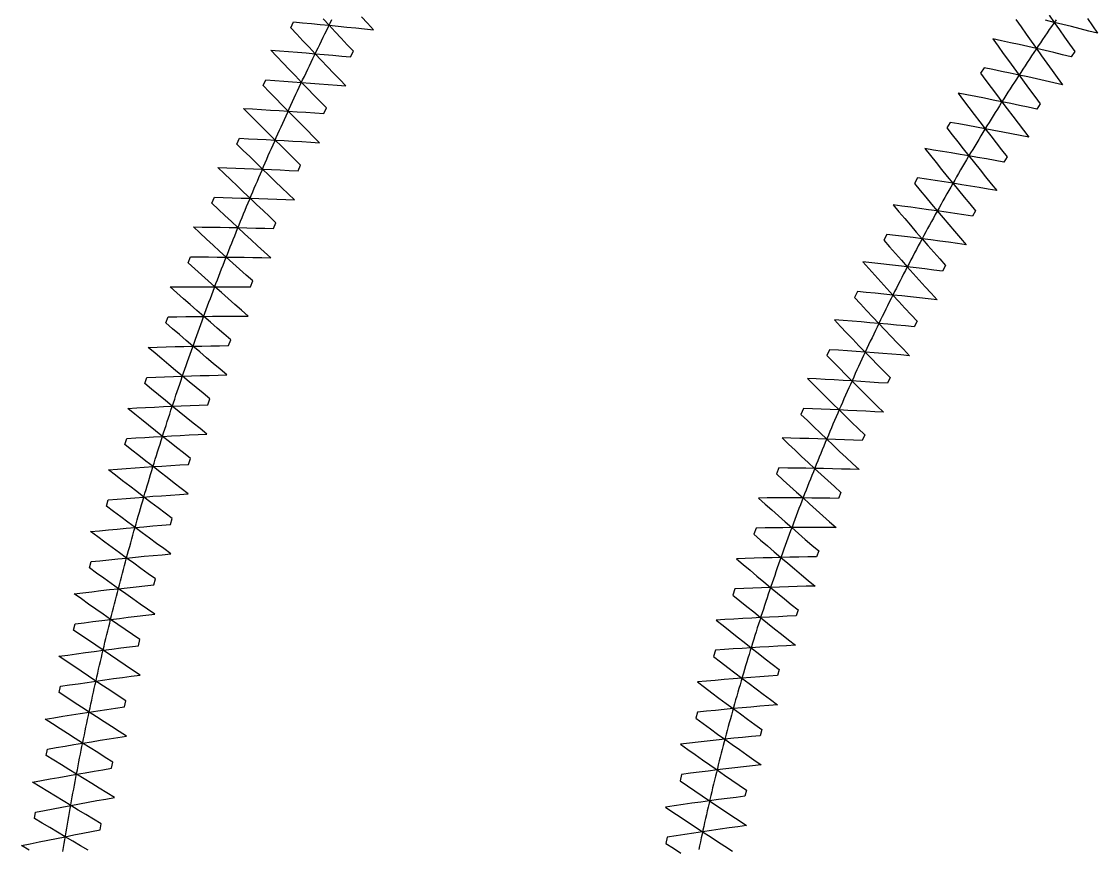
# Model space of a CAD drawing. Header units: metres. Extents: x -142 to 142, y -17 to 142.
# Drawn here: x -140.1 to -88.5, y 22.8 to 62.5 of the extents above; entities that cross this region are included whole.
import ezdxf

# ---------------------------------------------------------------- set-up
doc = ezdxf.new("R2010")
doc.units = ezdxf.units.M
for name, color, linetype in [('contour', 1, 'Continuous'), ('inner', 5, 'Continuous'), ('outer', 3, 'Continuous')]:
    doc.layers.add(name, color=color, linetype=linetype)

msp = doc.modelspace()

# ---------------------------------------------------------------- linework, layer by layer
at = {"layer": 'contour'}
for points in [[(-138.154, 22.66), (-138.123, 22.848), (-138.092, 23.035), (-138.061, 23.222), (-138.029, 23.409), (-137.997, 23.596), (-137.965, 23.783), (-137.933, 23.97), (-137.9, 24.157), (-137.867, 24.344), (-137.834, 24.531), (-137.801, 24.718), (-137.767, 24.905), (-137.733, 25.091), (-137.699, 25.278), (-137.665, 25.465), (-137.63, 25.651), (-137.595, 25.838), (-137.56, 26.024), (-137.525, 26.211), (-137.489, 26.397), (-137.453, 26.584), (-137.417, 26.77), (-137.38, 26.956), (-137.344, 27.142), (-137.307, 27.328), (-137.27, 27.515), (-137.232, 27.701), (-137.195, 27.887), (-137.157, 28.073), (-137.118, 28.258), (-137.08, 28.444), (-137.041, 28.63), (-137.002, 28.816), (-136.963, 29.002), (-136.924, 29.187), (-136.884, 29.373), (-136.844, 29.558), (-136.804, 29.744), (-136.763, 29.929), (-136.723, 30.115), (-136.682, 30.3), (-136.641, 30.485), (-136.599, 30.67), (-136.557, 30.855), (-136.516, 31.041), (-136.473, 31.226), (-136.431, 31.411), (-136.388, 31.595), (-136.345, 31.78), (-136.302, 31.965), (-136.259, 32.15), (-136.215, 32.334), (-136.171, 32.519), (-136.127, 32.704), (-136.082, 32.888), (-136.038, 33.073), (-135.993, 33.257), (-135.947, 33.441), (-135.902, 33.626), (-135.856, 33.81), (-135.81, 33.994), (-135.764, 34.178), (-135.718, 34.362), (-135.671, 34.546), (-135.624, 34.73), (-135.577, 34.914), (-135.529, 35.097), (-135.482, 35.281), (-135.434, 35.465), (-135.385, 35.648), (-135.337, 35.832), (-135.288, 36.015), (-135.239, 36.198), (-135.19, 36.382), (-135.141, 36.565), (-135.091, 36.748), (-135.041, 36.931), (-134.991, 37.114), (-134.94, 37.297), (-134.89, 37.48), (-134.839, 37.663), (-134.788, 37.846), (-134.736, 38.028), (-134.685, 38.211), (-134.633, 38.393), (-134.58, 38.576), (-134.528, 38.758), (-134.475, 38.941), (-134.422, 39.123), (-134.369, 39.305), (-134.316, 39.487), (-134.262, 39.669), (-134.208, 39.851), (-134.154, 40.033), (-134.1, 40.215), (-134.045, 40.397), (-133.99, 40.578), (-133.935, 40.76), (-133.88, 40.941), (-133.824, 41.123), (-133.768, 41.304), (-133.712, 41.486), (-133.656, 41.667), (-133.599, 41.848), (-133.542, 42.029), (-133.485, 42.21), (-133.428, 42.391), (-133.37, 42.572), (-133.313, 42.752), (-133.254, 42.933), (-133.196, 43.114), (-133.138, 43.294), (-133.079, 43.475), (-133.02, 43.655), (-132.96, 43.835), (-132.901, 44.015), (-132.841, 44.196), (-132.781, 44.376), (-132.721, 44.556), (-132.66, 44.735), (-132.599, 44.915), (-132.538, 45.095), (-132.477, 45.275), (-132.416, 45.454), (-132.354, 45.634), (-132.292, 45.813), (-132.23, 45.992), (-132.167, 46.171), (-132.105, 46.351), (-132.042, 46.53), (-131.978, 46.709), (-131.915, 46.887), (-131.851, 47.066), (-131.787, 47.245), (-131.723, 47.423), (-131.659, 47.602), (-131.594, 47.78), (-131.529, 47.959), (-131.464, 48.137), (-131.399, 48.315), (-131.333, 48.493), (-131.267, 48.671), (-131.201, 48.849), (-131.135, 49.027), (-131.068, 49.205), (-131.001, 49.382), (-130.934, 49.56), (-130.867, 49.737), (-130.8, 49.915), (-130.732, 50.092), (-130.664, 50.269), (-130.596, 50.446), (-130.527, 50.623), (-130.458, 50.8), (-130.389, 50.977), (-130.32, 51.154), (-130.251, 51.33), (-130.181, 51.507), (-130.111, 51.683), (-130.041, 51.859), (-129.97, 52.036), (-129.9, 52.212), (-129.829, 52.388), (-129.758, 52.564), (-129.686, 52.74), (-129.615, 52.915), (-129.543, 53.091), (-129.471, 53.267), (-129.398, 53.442), (-129.326, 53.617), (-129.253, 53.793), (-129.18, 53.968), (-129.107, 54.143), (-129.033, 54.318), (-128.959, 54.493), (-128.886, 54.667), (-128.811, 54.842), (-128.737, 55.017), (-128.662, 55.191), (-128.587, 55.365), (-128.512, 55.54), (-128.437, 55.714), (-128.361, 55.888), (-128.285, 56.062), (-128.209, 56.236), (-128.133, 56.409), (-128.056, 56.583), (-127.979, 56.757), (-127.902, 56.93), (-127.825, 57.103), (-127.747, 57.277), (-127.67, 57.45), (-127.592, 57.623), (-127.513, 57.796), (-127.435, 57.968), (-127.356, 58.141), (-127.277, 58.314), (-127.198, 58.486), (-127.119, 58.659), (-127.039, 58.831), (-126.959, 59.003), (-126.879, 59.175), (-126.799, 59.347), (-126.718, 59.519), (-126.637, 59.691), (-126.556, 59.862), (-126.475, 60.034), (-126.394, 60.205), (-126.312, 60.376), (-126.23, 60.547), (-126.148, 60.719), (-126.065, 60.889), (-125.983, 61.06), (-125.9, 61.231), (-125.817, 61.402), (-125.733, 61.572), (-125.65, 61.743), (-125.566, 61.913), (-125.482, 62.083), (-125.398, 62.253), (-125.313, 62.423), (-125.228, 62.593)], [(-90.466, 62.577), (-90.574, 62.421), (-90.681, 62.265), (-90.788, 62.108), (-90.895, 61.952), (-91.002, 61.795), (-91.109, 61.638), (-91.215, 61.48), (-91.321, 61.323), (-91.427, 61.165), (-91.532, 61.007), (-91.637, 60.849), (-91.742, 60.691), (-91.846, 60.533), (-91.951, 60.374), (-92.055, 60.216), (-92.159, 60.057), (-92.262, 59.898), (-92.365, 59.738), (-92.468, 59.579), (-92.571, 59.419), (-92.673, 59.259), (-92.775, 59.1), (-92.877, 58.939), (-92.979, 58.779), (-93.08, 58.619), (-93.181, 58.458), (-93.282, 58.297), (-93.382, 58.136), (-93.482, 57.975), (-93.582, 57.813), (-93.682, 57.652), (-93.781, 57.49), (-93.88, 57.328), (-93.979, 57.166), (-94.077, 57.004), (-94.176, 56.842), (-94.273, 56.679), (-94.371, 56.516), (-94.468, 56.353), (-94.566, 56.19), (-94.662, 56.027), (-94.759, 55.864), (-94.855, 55.7), (-94.951, 55.536), (-95.047, 55.373), (-95.142, 55.208), (-95.237, 55.044), (-95.332, 54.88), (-95.427, 54.715), (-95.521, 54.551), (-95.615, 54.386), (-95.709, 54.221), (-95.802, 54.055), (-95.895, 53.89), (-95.988, 53.725), (-96.08, 53.559), (-96.173, 53.393), (-96.265, 53.227), (-96.356, 53.061), (-96.448, 52.895), (-96.539, 52.728), (-96.63, 52.561), (-96.72, 52.395), (-96.81, 52.228), (-96.9, 52.061), (-96.99, 51.893), (-97.079, 51.726), (-97.169, 51.558), (-97.257, 51.391), (-97.346, 51.223), (-97.434, 51.055), (-97.522, 50.887), (-97.61, 50.718), (-97.697, 50.55), (-97.784, 50.381), (-97.871, 50.212), (-97.957, 50.043), (-98.044, 49.874), (-98.13, 49.705), (-98.215, 49.536), (-98.3, 49.366), (-98.385, 49.197), (-98.47, 49.027), (-98.555, 48.857), (-98.639, 48.687), (-98.723, 48.516), (-98.806, 48.346), (-98.889, 48.176), (-98.972, 48.005), (-99.055, 47.834), (-99.137, 47.663), (-99.22, 47.492), (-99.301, 47.321), (-99.383, 47.149), (-99.464, 46.978), (-99.545, 46.806), (-99.626, 46.634), (-99.706, 46.462), (-99.786, 46.29), (-99.866, 46.118), (-99.945, 45.946), (-100.024, 45.773), (-100.103, 45.601), (-100.181, 45.428), (-100.26, 45.255), (-100.338, 45.082), (-100.415, 44.909), (-100.493, 44.735), (-100.57, 44.562), (-100.646, 44.388), (-100.723, 44.215), (-100.799, 44.041), (-100.875, 43.867), (-100.95, 43.693), (-101.025, 43.518), (-101.1, 43.344), (-101.175, 43.17), (-101.249, 42.995), (-101.323, 42.82), (-101.397, 42.645), (-101.471, 42.47), (-101.544, 42.295), (-101.616, 42.12), (-101.689, 41.945), (-101.761, 41.769), (-101.833, 41.593), (-101.905, 41.418), (-101.976, 41.242), (-102.047, 41.066), (-102.118, 40.89), (-102.188, 40.714), (-102.258, 40.537), (-102.328, 40.361), (-102.397, 40.184), (-102.467, 40.007), (-102.536, 39.83), (-102.604, 39.654), (-102.672, 39.476), (-102.74, 39.299), (-102.808, 39.122), (-102.875, 38.945), (-102.942, 38.767), (-103.009, 38.589), (-103.075, 38.412), (-103.142, 38.234), (-103.207, 38.056), (-103.273, 37.878), (-103.338, 37.699), (-103.403, 37.521), (-103.468, 37.343), (-103.532, 37.164), (-103.596, 36.985), (-103.659, 36.806), (-103.723, 36.628), (-103.786, 36.449), (-103.849, 36.269), (-103.911, 36.09), (-103.973, 35.911), (-104.035, 35.731), (-104.096, 35.552), (-104.158, 35.372), (-104.218, 35.193), (-104.279, 35.013), (-104.339, 34.833), (-104.399, 34.653), (-104.459, 34.473), (-104.518, 34.292), (-104.577, 34.112), (-104.636, 33.931), (-104.694, 33.751), (-104.752, 33.57), (-104.81, 33.389), (-104.868, 33.208), (-104.925, 33.028), (-104.981, 32.846), (-105.038, 32.665), (-105.094, 32.484), (-105.15, 32.303), (-105.206, 32.121), (-105.261, 31.94), (-105.316, 31.758), (-105.37, 31.576), (-105.425, 31.394), (-105.479, 31.212), (-105.533, 31.03), (-105.586, 30.848), (-105.639, 30.666), (-105.692, 30.484), (-105.744, 30.301), (-105.796, 30.119), (-105.848, 29.936), (-105.9, 29.754), (-105.951, 29.571), (-106.002, 29.388), (-106.052, 29.205), (-106.102, 29.022), (-106.152, 28.839), (-106.202, 28.656), (-106.251, 28.473), (-106.3, 28.289), (-106.349, 28.106), (-106.397, 27.922), (-106.445, 27.739), (-106.493, 27.555), (-106.54, 27.371), (-106.587, 27.187), (-106.634, 27.003), (-106.68, 26.819), (-106.727, 26.635), (-106.772, 26.451), (-106.818, 26.267), (-106.863, 26.083), (-106.908, 25.898), (-106.952, 25.714), (-106.997, 25.529), (-107.04, 25.345), (-107.084, 25.16), (-107.127, 24.975), (-107.17, 24.79), (-107.213, 24.605), (-107.255, 24.42), (-107.297, 24.235), (-107.339, 24.05), (-107.38, 23.865), (-107.421, 23.68), (-107.462, 23.494), (-107.502, 23.309), (-107.542, 23.123), (-107.582, 22.938), (-107.621, 22.752)]]:
    msp.add_lwpolyline(points, dxfattribs=at)
at = {"layer": 'inner'}
for points in [[(-139.765, 22.724), (-140.135, 22.941), (-139.715, 23.028), (-139.295, 23.115), (-138.875, 23.2), (-138.456, 23.285), (-138.036, 23.369), (-137.616, 23.452), (-137.196, 23.534), (-136.776, 23.615), (-136.357, 23.695), (-136.305, 23.992), (-136.672, 24.21), (-137.04, 24.428), (-137.407, 24.648), (-137.774, 24.868), (-138.14, 25.09), (-138.506, 25.312), (-138.872, 25.535), (-139.237, 25.759), (-139.603, 25.983), (-139.181, 26.061), (-138.76, 26.139), (-138.338, 26.215), (-137.917, 26.291), (-137.495, 26.365), (-137.073, 26.439), (-136.652, 26.512), (-136.23, 26.584), (-135.809, 26.655), (-135.751, 26.95), (-136.114, 27.176), (-136.476, 27.403), (-136.838, 27.63), (-137.2, 27.859), (-137.562, 28.088), (-137.923, 28.318), (-138.284, 28.549), (-138.644, 28.781), (-139.004, 29.013), (-138.581, 29.082), (-138.158, 29.15), (-137.735, 29.217), (-137.312, 29.284), (-136.889, 29.349), (-136.466, 29.414), (-136.043, 29.477), (-135.62, 29.54), (-135.197, 29.602), (-135.132, 29.896), (-135.49, 30.13), (-135.848, 30.364), (-136.205, 30.6), (-136.562, 30.836), (-136.918, 31.073), (-137.274, 31.311), (-137.63, 31.549), (-137.986, 31.789), (-138.341, 32.029), (-137.916, 32.089), (-137.492, 32.148), (-137.067, 32.206), (-136.643, 32.263), (-136.218, 32.319), (-135.794, 32.375), (-135.37, 32.429), (-134.946, 32.483), (-134.521, 32.535), (-134.45, 32.828), (-134.803, 33.069), (-135.155, 33.312), (-135.507, 33.555), (-135.859, 33.799), (-136.21, 34.043), (-136.561, 34.289), (-136.911, 34.535), (-137.262, 34.782), (-137.611, 35.03), (-137.186, 35.081), (-136.76, 35.13), (-136.334, 35.179), (-135.909, 35.227), (-135.483, 35.274), (-135.058, 35.32), (-134.633, 35.365), (-134.207, 35.41), (-133.782, 35.453), (-133.705, 35.744), (-134.052, 35.993), (-134.399, 36.243), (-134.746, 36.494), (-135.092, 36.745), (-135.438, 36.998), (-135.783, 37.251), (-136.128, 37.504), (-136.473, 37.759), (-136.817, 38.015), (-136.39, 38.056), (-135.964, 38.096), (-135.537, 38.136), (-135.111, 38.174), (-134.684, 38.212), (-134.258, 38.249), (-133.832, 38.285), (-133.405, 38.32), (-132.979, 38.354), (-132.896, 38.643), (-133.237, 38.9), (-133.579, 39.157), (-133.92, 39.416), (-134.261, 39.674), (-134.601, 39.934), (-134.941, 40.195), (-135.28, 40.456), (-135.619, 40.718), (-135.958, 40.981), (-135.53, 41.013), (-135.103, 41.044), (-134.676, 41.074), (-134.248, 41.104), (-133.821, 41.132), (-133.394, 41.16), (-132.967, 41.186), (-132.541, 41.212), (-132.114, 41.237), (-132.024, 41.524), (-132.36, 41.788), (-132.696, 42.053), (-133.031, 42.319), (-133.366, 42.585), (-133.701, 42.852), (-134.035, 43.12), (-134.368, 43.389), (-134.702, 43.658), (-135.035, 43.928), (-134.606, 43.951), (-134.178, 43.973), (-133.751, 43.994), (-133.323, 44.014), (-132.895, 44.033), (-132.468, 44.051), (-132.04, 44.068), (-131.613, 44.085), (-131.186, 44.101), (-131.09, 44.386), (-131.42, 44.657), (-131.75, 44.929), (-132.079, 45.202), (-132.408, 45.475), (-132.737, 45.75), (-133.065, 46.025), (-133.393, 46.3), (-133.72, 46.577), (-134.047, 46.854), (-133.619, 46.868), (-133.19, 46.88), (-132.762, 46.892), (-132.334, 46.903), (-131.906, 46.912), (-131.478, 46.921), (-131.051, 46.929), (-130.623, 46.937), (-130.196, 46.943), (-130.093, 47.226), (-130.418, 47.504), (-130.742, 47.784), (-131.065, 48.063), (-131.388, 48.344), (-131.711, 48.625), (-132.033, 48.908), (-132.355, 49.191), (-132.676, 49.474), (-132.997, 49.758), (-132.568, 49.763), (-132.139, 49.766), (-131.711, 49.768), (-131.283, 49.769), (-130.855, 49.77), (-130.427, 49.77), (-129.999, 49.768), (-129.571, 49.766), (-129.144, 49.763), (-129.035, 50.044), (-129.354, 50.329), (-129.671, 50.616), (-129.989, 50.902), (-130.306, 51.19), (-130.622, 51.478), (-130.938, 51.767), (-131.253, 52.057), (-131.568, 52.348), (-131.883, 52.639), (-131.454, 52.634), (-131.026, 52.628), (-130.597, 52.621), (-130.169, 52.613), (-129.741, 52.604), (-129.314, 52.594), (-128.886, 52.584), (-128.458, 52.572), (-128.031, 52.56), (-127.917, 52.839), (-128.229, 53.131), (-128.54, 53.424), (-128.851, 53.717), (-129.162, 54.012), (-129.472, 54.307), (-129.781, 54.603), (-130.09, 54.899), (-130.399, 55.197), (-130.707, 55.495), (-130.279, 55.48), (-129.85, 55.465), (-129.422, 55.448), (-128.994, 55.431), (-128.567, 55.413), (-128.139, 55.394), (-127.712, 55.374), (-127.285, 55.354), (-126.858, 55.332), (-126.737, 55.608), (-127.043, 55.907), (-127.348, 56.206), (-127.652, 56.507), (-127.956, 56.808), (-128.26, 57.11), (-128.563, 57.412), (-128.866, 57.716), (-129.168, 58.02), (-129.469, 58.324), (-129.041, 58.3), (-128.613, 58.276), (-128.186, 58.25), (-127.758, 58.223), (-127.331, 58.196), (-126.904, 58.168), (-126.477, 58.139), (-126.051, 58.109), (-125.624, 58.078), (-125.498, 58.351), (-125.797, 58.656), (-126.095, 58.963), (-126.393, 59.27), (-126.691, 59.577), (-126.988, 59.886), (-127.284, 60.195), (-127.58, 60.505), (-127.875, 60.815), (-128.17, 61.126), (-127.743, 61.093), (-127.316, 61.059), (-126.889, 61.024), (-126.462, 60.988), (-126.035, 60.951), (-125.609, 60.914), (-125.183, 60.875), (-124.757, 60.836), (-124.332, 60.796), (-124.199, 61.067), (-124.492, 61.378), (-124.783, 61.691), (-125.074, 62.004), (-125.365, 62.318), (-125.655, 62.633)], [(-92.389, 62.6), (-92.144, 62.249), (-91.898, 61.898), (-91.652, 61.547), (-91.405, 61.198), (-91.157, 60.849), (-90.908, 60.501), (-90.658, 60.154), (-90.408, 59.808), (-90.156, 59.463), (-90.573, 59.558), (-90.99, 59.651), (-91.407, 59.744), (-91.825, 59.836), (-92.243, 59.927), (-92.661, 60.017), (-93.08, 60.105), (-93.5, 60.193), (-93.92, 60.28), (-94.086, 60.019), (-93.832, 59.674), (-93.576, 59.33), (-93.32, 58.987), (-93.063, 58.645), (-92.806, 58.303), (-92.547, 57.962), (-92.288, 57.622), (-92.028, 57.283), (-91.768, 56.945), (-92.186, 57.028), (-92.606, 57.11), (-93.026, 57.192), (-93.446, 57.272), (-93.866, 57.351), (-94.287, 57.429), (-94.708, 57.506), (-95.13, 57.582), (-95.552, 57.657), (-95.711, 57.392), (-95.447, 57.055), (-95.183, 56.718), (-94.917, 56.382), (-94.651, 56.046), (-94.384, 55.712), (-94.116, 55.378), (-93.848, 55.046), (-93.579, 54.714), (-93.309, 54.383), (-93.73, 54.455), (-94.151, 54.525), (-94.573, 54.595), (-94.995, 54.664), (-95.418, 54.731), (-95.84, 54.797), (-96.264, 54.863), (-96.687, 54.927), (-97.111, 54.99), (-97.263, 54.721), (-96.99, 54.391), (-96.716, 54.062), (-96.441, 53.733), (-96.166, 53.405), (-95.89, 53.078), (-95.613, 52.752), (-95.335, 52.427), (-95.057, 52.103), (-94.778, 51.78), (-95.201, 51.84), (-95.624, 51.899), (-96.048, 51.956), (-96.472, 52.013), (-96.896, 52.069), (-97.32, 52.124), (-97.745, 52.177), (-98.171, 52.23), (-98.596, 52.282), (-98.741, 52.008), (-98.458, 51.686), (-98.175, 51.364), (-97.892, 51.043), (-97.607, 50.723), (-97.322, 50.404), (-97.036, 50.086), (-96.75, 49.768), (-96.463, 49.452), (-96.175, 49.137), (-96.599, 49.185), (-97.024, 49.232), (-97.449, 49.278), (-97.874, 49.323), (-98.3, 49.367), (-98.726, 49.41), (-99.152, 49.452), (-99.579, 49.493), (-100.005, 49.533), (-100.142, 49.255), (-99.851, 48.941), (-99.559, 48.627), (-99.267, 48.314), (-98.974, 48.002), (-98.68, 47.691), (-98.385, 47.381), (-98.09, 47.072), (-97.795, 46.763), (-97.498, 46.456), (-97.923, 46.493), (-98.349, 46.528), (-98.775, 46.562), (-99.202, 46.596), (-99.629, 46.628), (-100.056, 46.659), (-100.483, 46.689), (-100.91, 46.718), (-101.338, 46.746), (-101.467, 46.465), (-101.167, 46.158), (-100.867, 45.853), (-100.566, 45.548), (-100.264, 45.244), (-99.962, 44.942), (-99.659, 44.64), (-99.355, 44.339), (-99.051, 44.039), (-98.746, 43.739), (-99.173, 43.764), (-99.599, 43.788), (-100.026, 43.811), (-100.454, 43.832), (-100.881, 43.852), (-101.309, 43.872), (-101.736, 43.89), (-102.165, 43.907), (-102.593, 43.923), (-102.714, 43.639), (-102.406, 43.341), (-102.097, 43.044), (-101.788, 42.747), (-101.478, 42.452), (-101.168, 42.158), (-100.856, 41.864), (-100.545, 41.572), (-100.232, 41.28), (-99.919, 40.99), (-100.346, 41.003), (-100.773, 41.015), (-101.201, 41.025), (-101.628, 41.035), (-102.056, 41.044), (-102.484, 41.051), (-102.912, 41.057), (-103.341, 41.063), (-103.769, 41.067), (-103.883, 40.779), (-103.566, 40.49), (-103.25, 40.201), (-102.932, 39.914), (-102.614, 39.627), (-102.296, 39.342), (-101.976, 39.057), (-101.657, 38.773), (-101.336, 38.49), (-101.015, 38.208), (-101.442, 38.21), (-101.87, 38.21), (-102.297, 38.209), (-102.725, 38.206), (-103.153, 38.203), (-103.581, 38.199), (-104.009, 38.193), (-104.438, 38.187), (-104.866, 38.179), (-104.972, 37.888), (-104.647, 37.608), (-104.323, 37.328), (-103.998, 37.05), (-103.672, 36.772), (-103.345, 36.495), (-103.018, 36.22), (-102.691, 35.945), (-102.363, 35.671), (-102.034, 35.398), (-102.461, 35.387), (-102.888, 35.376), (-103.316, 35.363), (-103.743, 35.349), (-104.171, 35.334), (-104.599, 35.317), (-105.026, 35.3), (-105.455, 35.281), (-105.883, 35.262), (-105.98, 34.969), (-105.648, 34.697), (-105.316, 34.426), (-104.983, 34.157), (-104.65, 33.888), (-104.316, 33.621), (-103.981, 33.354), (-103.646, 33.089), (-103.311, 32.824), (-102.975, 32.56), (-103.401, 32.538), (-103.828, 32.514), (-104.255, 32.49), (-104.682, 32.464), (-105.109, 32.437), (-105.536, 32.409), (-105.963, 32.379), (-106.391, 32.349), (-106.818, 32.318), (-106.907, 32.022), (-106.568, 31.76), (-106.228, 31.498), (-105.888, 31.238), (-105.548, 30.979), (-105.206, 30.721), (-104.865, 30.464), (-104.522, 30.207), (-104.18, 29.952), (-103.837, 29.698), (-104.262, 29.664), (-104.688, 29.628), (-105.114, 29.592), (-105.54, 29.554), (-105.966, 29.515), (-106.392, 29.475), (-106.819, 29.434), (-107.245, 29.392), (-107.672, 29.349), (-107.753, 29.051), (-107.406, 28.798), (-107.06, 28.546), (-106.712, 28.296), (-106.365, 28.046), (-106.016, 27.797), (-105.668, 27.55), (-105.318, 27.303), (-104.969, 27.057), (-104.619, 26.812), (-105.043, 26.766), (-105.468, 26.719), (-105.893, 26.671), (-106.318, 26.622), (-106.743, 26.571), (-107.168, 26.519), (-107.593, 26.467), (-108.018, 26.413), (-108.443, 26.358), (-108.515, 26.057), (-108.162, 25.814), (-107.809, 25.572), (-107.455, 25.331), (-107.1, 25.091), (-106.745, 24.852), (-106.39, 24.614), (-106.034, 24.378), (-105.677, 24.142), (-105.321, 23.907), (-105.744, 23.849), (-106.167, 23.79), (-106.59, 23.73), (-107.014, 23.669), (-107.437, 23.607), (-107.86, 23.543), (-108.284, 23.479), (-108.707, 23.413), (-109.131, 23.346), (-109.195, 23.044), (-108.835, 22.811), (-108.475, 22.578)], [(-88.959, 62.64), (-88.718, 62.288), (-88.476, 61.935), (-88.89, 62.042), (-89.304, 62.147), (-89.718, 62.251), (-90.133, 62.355), (-90.549, 62.457), (-90.965, 62.558)]]:
    msp.add_lwpolyline(points, dxfattribs=at)
at = {"layer": 'outer'}
for points in [[(-136.928, 22.722), (-137.297, 22.937), (-137.667, 23.152), (-138.036, 23.369), (-138.405, 23.586), (-138.773, 23.804), (-139.141, 24.023), (-139.509, 24.243), (-139.456, 24.546), (-139.036, 24.628), (-138.615, 24.709), (-138.194, 24.789), (-137.774, 24.868), (-137.353, 24.947), (-136.932, 25.024), (-136.511, 25.101), (-136.091, 25.176), (-135.67, 25.251), (-136.036, 25.472), (-136.401, 25.694), (-136.766, 25.917), (-137.131, 26.141), (-137.495, 26.365), (-137.859, 26.59), (-138.223, 26.817), (-138.586, 27.043), (-138.949, 27.271), (-138.889, 27.573), (-138.467, 27.646), (-138.045, 27.718), (-137.622, 27.789), (-137.2, 27.859), (-136.778, 27.928), (-136.356, 27.996), (-135.933, 28.064), (-135.511, 28.13), (-135.089, 28.196), (-135.45, 28.425), (-135.81, 28.655), (-136.17, 28.885), (-136.53, 29.117), (-136.889, 29.349), (-137.248, 29.582), (-137.607, 29.816), (-137.965, 30.051), (-138.323, 30.286), (-138.257, 30.587), (-137.833, 30.651), (-137.409, 30.713), (-136.986, 30.775), (-136.562, 30.836), (-136.138, 30.896), (-135.714, 30.955), (-135.291, 31.013), (-134.867, 31.071), (-134.444, 31.127), (-134.799, 31.364), (-135.155, 31.601), (-135.51, 31.84), (-135.864, 32.079), (-136.218, 32.319), (-136.572, 32.56), (-136.926, 32.802), (-137.279, 33.044), (-137.632, 33.287), (-137.559, 33.587), (-137.134, 33.641), (-136.709, 33.694), (-136.284, 33.747), (-135.859, 33.799), (-135.434, 33.849), (-135.009, 33.899), (-134.584, 33.948), (-134.16, 33.996), (-133.735, 34.043), (-134.085, 34.288), (-134.435, 34.533), (-134.785, 34.779), (-135.134, 35.026), (-135.483, 35.274), (-135.832, 35.523), (-136.18, 35.772), (-136.528, 36.022), (-136.875, 36.273), (-136.796, 36.571), (-136.37, 36.616), (-135.944, 36.66), (-135.518, 36.703), (-135.092, 36.745), (-134.666, 36.787), (-134.24, 36.827), (-133.814, 36.867), (-133.389, 36.906), (-132.963, 36.944), (-133.308, 37.196), (-133.653, 37.449), (-133.997, 37.702), (-134.341, 37.957), (-134.684, 38.212), (-135.027, 38.468), (-135.37, 38.725), (-135.712, 38.983), (-136.054, 39.241), (-135.968, 39.537), (-135.541, 39.573), (-135.114, 39.607), (-134.687, 39.641), (-134.261, 39.674), (-133.834, 39.707), (-133.407, 39.738), (-132.981, 39.768), (-132.554, 39.798), (-132.128, 39.827), (-132.468, 40.086), (-132.807, 40.346), (-133.145, 40.608), (-133.483, 40.87), (-133.821, 41.132), (-134.159, 41.396), (-134.496, 41.66), (-134.832, 41.925), (-135.168, 42.19), (-135.076, 42.485), (-134.649, 42.511), (-134.221, 42.536), (-133.794, 42.561), (-133.366, 42.585), (-132.939, 42.608), (-132.512, 42.63), (-132.085, 42.651), (-131.658, 42.671), (-131.231, 42.691), (-131.564, 42.957), (-131.898, 43.225), (-132.231, 43.494), (-132.563, 43.763), (-132.895, 44.033), (-133.227, 44.303), (-133.558, 44.575), (-133.889, 44.847), (-134.219, 45.12), (-134.12, 45.412), (-133.692, 45.429), (-133.264, 45.445), (-132.836, 45.461), (-132.408, 45.475), (-131.981, 45.489), (-131.553, 45.502), (-131.126, 45.513), (-130.698, 45.525), (-130.271, 45.535), (-130.599, 45.809), (-130.927, 46.083), (-131.253, 46.359), (-131.58, 46.635), (-131.906, 46.912), (-132.232, 47.19), (-132.557, 47.469), (-132.882, 47.748), (-133.206, 48.028), (-133.101, 48.318), (-132.673, 48.326), (-132.244, 48.333), (-131.816, 48.339), (-131.388, 48.344), (-130.96, 48.348), (-130.533, 48.352), (-130.105, 48.354), (-129.677, 48.356), (-129.25, 48.357), (-129.572, 48.638), (-129.893, 48.92), (-130.214, 49.202), (-130.535, 49.486), (-130.855, 49.77), (-131.174, 50.055), (-131.493, 50.341), (-131.812, 50.627), (-132.13, 50.914), (-132.019, 51.201), (-131.59, 51.2), (-131.162, 51.197), (-130.734, 51.194), (-130.306, 51.19), (-129.878, 51.185), (-129.45, 51.179), (-129.023, 51.172), (-128.595, 51.165), (-128.168, 51.157), (-128.484, 51.444), (-128.799, 51.733), (-129.113, 52.023), (-129.428, 52.313), (-129.741, 52.604), (-130.055, 52.896), (-130.367, 53.188), (-130.68, 53.482), (-130.991, 53.775), (-130.874, 54.06), (-130.446, 54.049), (-130.018, 54.038), (-129.589, 54.025), (-129.162, 54.012), (-128.734, 53.997), (-128.306, 53.982), (-127.879, 53.966), (-127.452, 53.949), (-127.025, 53.932), (-127.334, 54.226), (-127.643, 54.522), (-127.952, 54.818), (-128.259, 55.115), (-128.567, 55.413), (-128.873, 55.712), (-129.18, 56.011), (-129.486, 56.311), (-129.791, 56.611), (-129.668, 56.894), (-129.239, 56.874), (-128.812, 56.853), (-128.384, 56.831), (-127.956, 56.808), (-127.529, 56.784), (-127.102, 56.76), (-126.675, 56.734), (-126.249, 56.708), (-125.822, 56.681), (-126.125, 56.983), (-126.427, 57.285), (-126.729, 57.588), (-127.03, 57.892), (-127.331, 58.196), (-127.631, 58.501), (-127.931, 58.807), (-128.23, 59.114), (-128.529, 59.421), (-128.4, 59.7), (-127.972, 59.671), (-127.545, 59.64), (-127.118, 59.609), (-126.691, 59.577), (-126.264, 59.544), (-125.838, 59.511), (-125.412, 59.476), (-124.985, 59.441), (-124.56, 59.404), (-124.856, 59.712), (-125.152, 60.021), (-125.447, 60.33), (-125.741, 60.641), (-126.035, 60.951), (-126.329, 61.263), (-126.622, 61.575), (-126.914, 61.888), (-127.206, 62.202), (-127.071, 62.478), (-126.644, 62.44), (-126.217, 62.4), (-125.791, 62.36), (-125.365, 62.318), (-124.939, 62.276), (-124.514, 62.233), (-124.088, 62.189), (-123.663, 62.145), (-123.238, 62.099), (-123.528, 62.414), (-123.817, 62.729)], [(-90.791, 62.81), (-90.549, 62.457), (-90.306, 62.105), (-90.062, 61.754), (-89.817, 61.403), (-89.571, 61.054), (-89.74, 60.806), (-90.155, 60.905), (-90.571, 61.004), (-90.988, 61.101), (-91.405, 61.198), (-91.822, 61.293), (-92.24, 61.388), (-92.658, 61.481), (-93.077, 61.574), (-93.496, 61.665), (-93.247, 61.316), (-92.997, 60.967), (-92.746, 60.62), (-92.495, 60.273), (-92.243, 59.927), (-91.99, 59.582), (-91.736, 59.237), (-91.482, 58.894), (-91.227, 58.551), (-91.388, 58.298), (-91.807, 58.386), (-92.225, 58.474), (-92.644, 58.56), (-93.063, 58.645), (-93.483, 58.728), (-93.903, 58.811), (-94.324, 58.893), (-94.745, 58.974), (-95.167, 59.054), (-94.908, 58.711), (-94.649, 58.37), (-94.389, 58.03), (-94.128, 57.69), (-93.866, 57.351), (-93.604, 57.013), (-93.341, 56.676), (-93.077, 56.339), (-92.812, 56.004), (-92.967, 55.747), (-93.387, 55.823), (-93.808, 55.899), (-94.229, 55.973), (-94.651, 56.046), (-95.073, 56.119), (-95.495, 56.19), (-95.918, 56.26), (-96.341, 56.329), (-96.765, 56.397), (-96.497, 56.062), (-96.228, 55.728), (-95.958, 55.395), (-95.688, 55.063), (-95.418, 54.731), (-95.146, 54.4), (-94.874, 54.071), (-94.601, 53.742), (-94.327, 53.413), (-94.474, 53.152), (-94.897, 53.217), (-95.319, 53.281), (-95.742, 53.344), (-96.166, 53.405), (-96.59, 53.466), (-97.014, 53.525), (-97.438, 53.584), (-97.863, 53.641), (-98.288, 53.697), (-98.011, 53.37), (-97.733, 53.043), (-97.455, 52.718), (-97.176, 52.393), (-96.896, 52.069), (-96.615, 51.746), (-96.334, 51.424), (-96.052, 51.103), (-95.769, 50.782), (-95.909, 50.517), (-96.333, 50.57), (-96.758, 50.622), (-97.182, 50.673), (-97.607, 50.723), (-98.032, 50.772), (-98.458, 50.82), (-98.884, 50.866), (-99.31, 50.912), (-99.737, 50.956), (-99.451, 50.637), (-99.164, 50.318), (-98.877, 50), (-98.589, 49.683), (-98.3, 49.367), (-98.01, 49.052), (-97.72, 48.738), (-97.429, 48.425), (-97.138, 48.112), (-97.271, 47.843), (-97.696, 47.885), (-98.122, 47.925), (-98.547, 47.964), (-98.974, 48.002), (-99.4, 48.039), (-99.827, 48.075), (-100.254, 48.11), (-100.681, 48.144), (-101.109, 48.176), (-100.814, 47.865), (-100.519, 47.554), (-100.223, 47.245), (-99.926, 46.936), (-99.629, 46.628), (-99.33, 46.321), (-99.032, 46.015), (-98.732, 45.71), (-98.432, 45.405), (-98.558, 45.133), (-98.984, 45.162), (-99.41, 45.191), (-99.837, 45.218), (-100.264, 45.244), (-100.692, 45.27), (-101.119, 45.294), (-101.547, 45.317), (-101.975, 45.339), (-102.404, 45.36), (-102.1, 45.056), (-101.797, 44.754), (-101.492, 44.452), (-101.187, 44.152), (-100.881, 43.852), (-100.574, 43.554), (-100.267, 43.256), (-99.96, 42.959), (-99.651, 42.663), (-99.769, 42.388), (-100.196, 42.405), (-100.623, 42.422), (-101.051, 42.438), (-101.478, 42.452), (-101.906, 42.465), (-102.334, 42.478), (-102.762, 42.489), (-103.191, 42.499), (-103.62, 42.508), (-103.308, 42.213), (-102.996, 41.919), (-102.683, 41.626), (-102.37, 41.335), (-102.056, 41.044), (-101.741, 40.754), (-101.426, 40.464), (-101.11, 40.176), (-100.794, 39.889), (-100.904, 39.61), (-101.331, 39.616), (-101.759, 39.621), (-102.186, 39.624), (-102.614, 39.627), (-103.042, 39.629), (-103.471, 39.629), (-103.899, 39.628), (-104.328, 39.627), (-104.757, 39.624), (-104.437, 39.338), (-104.117, 39.052), (-103.796, 38.768), (-103.475, 38.485), (-103.153, 38.203), (-102.83, 37.922), (-102.507, 37.642), (-102.184, 37.362), (-101.859, 37.084), (-101.962, 36.802), (-102.389, 36.796), (-102.816, 36.789), (-103.244, 36.781), (-103.672, 36.772), (-104.1, 36.762), (-104.528, 36.75), (-104.956, 36.737), (-105.385, 36.724), (-105.813, 36.709), (-105.486, 36.432), (-105.158, 36.156), (-104.829, 35.881), (-104.5, 35.607), (-104.171, 35.334), (-103.841, 35.061), (-103.51, 34.79), (-103.178, 34.52), (-102.847, 34.251), (-102.941, 33.966), (-103.368, 33.948), (-103.795, 33.929), (-104.222, 33.909), (-104.65, 33.888), (-105.077, 33.866), (-105.505, 33.843), (-105.933, 33.818), (-106.361, 33.793), (-106.789, 33.767), (-106.454, 33.499), (-106.118, 33.231), (-105.782, 32.966), (-105.446, 32.701), (-105.109, 32.437), (-104.771, 32.174), (-104.433, 31.912), (-104.094, 31.651), (-103.755, 31.391), (-103.842, 31.104), (-104.268, 31.074), (-104.694, 31.044), (-105.121, 31.012), (-105.548, 30.979), (-105.974, 30.945), (-106.401, 30.91), (-106.828, 30.874), (-107.255, 30.836), (-107.682, 30.798), (-107.34, 30.539), (-106.997, 30.282), (-106.654, 30.025), (-106.31, 29.77), (-105.966, 29.515), (-105.622, 29.262), (-105.276, 29.009), (-104.931, 28.758), (-104.584, 28.507), (-104.663, 28.218), (-105.088, 28.177), (-105.514, 28.134), (-105.939, 28.091), (-106.365, 28.046), (-106.79, 28), (-107.216, 27.953), (-107.642, 27.905), (-108.068, 27.856), (-108.493, 27.806), (-108.144, 27.557), (-107.795, 27.309), (-107.444, 27.062), (-107.094, 26.816), (-106.743, 26.571), (-106.391, 26.327), (-106.039, 26.084), (-105.686, 25.843), (-105.333, 25.602), (-105.404, 25.31), (-105.828, 25.257), (-106.252, 25.203), (-106.676, 25.148), (-107.1, 25.091), (-107.524, 25.034), (-107.949, 24.975), (-108.373, 24.915), (-108.797, 24.854), (-109.221, 24.792), (-108.865, 24.553), (-108.509, 24.315), (-108.152, 24.078), (-107.795, 23.842), (-107.437, 23.607), (-107.079, 23.372), (-106.72, 23.14), (-106.361, 22.908), (-106.001, 22.677)]]:
    msp.add_lwpolyline(points, dxfattribs=at)

doc.saveas('drawing.dxf')
